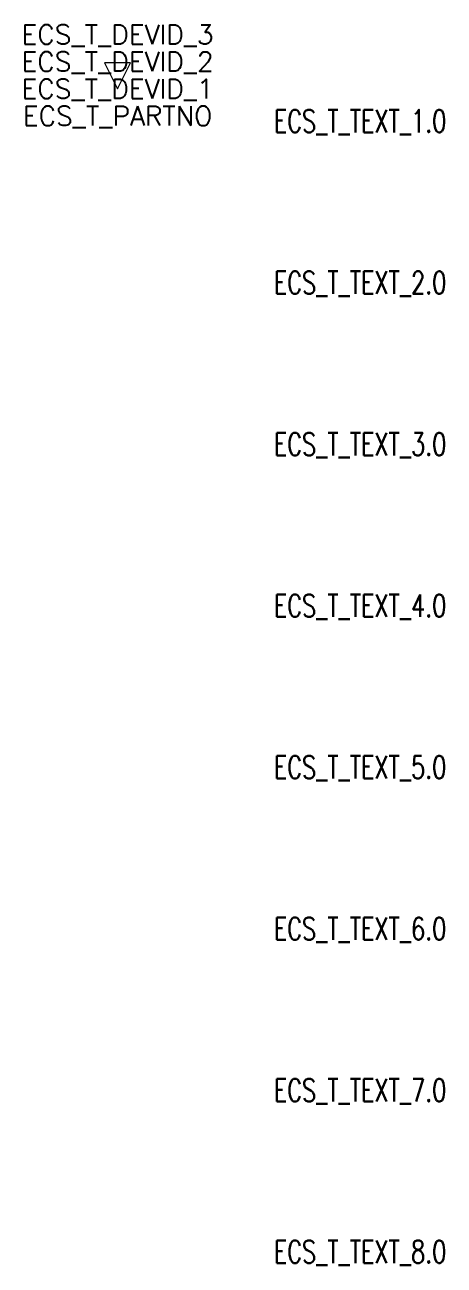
# Model space of a CAD drawing. Extents: x -14 to 50, y -182 to 10.
import ezdxf
from ezdxf.enums import TextEntityAlignment as Align

# ---------------------------------------------------------------- set-up
doc = ezdxf.new("R2010")
doc.units = 0
doc.header["$LTSCALE"] = 25
for name, color, linetype in [('ECS_LEV_SYM_DEVID', 7, 'CONTINUOUS'), ('ECS_LEV_SYM_M_PN', 1, 'CONTINUOUS'), ('ECS_LEV_SYM_M_RP', 1, 'CONTINUOUS'), ('ECS_LEV_SYM_TEXT', 7, 'CONTINUOUS')]:
    doc.layers.add(name, color=color, linetype=linetype)
doc.styles.add('ROMANS', font='ROMANS.SHX', dxfattribs={"oblique": 0.017453})
doc.styles.get("Standard").update_dxf_attribs({"font": 'romans.shx'})

msp = doc.modelspace()

# ---------------------------------------------------------------- linework, layer by layer
at = {"layer": 'ECS_LEV_SYM_M_RP', "linetype": 'Continuous'}
msp.add_lwpolyline([(0, 0), (2, 4), (-2, 4)], close=True, dxfattribs=at)

# ---------------------------------------------------------------- texts
at = {"layer": 'ECS_LEV_SYM_DEVID', "linetype": 'Continuous'}
for tag, p in [('ECS_T_DEVID_3', (0, 8.4)), ('ECS_T_DEVID_2', (0, 4.2)), ('ECS_T_DEVID_1', (0, 0))]:
    msp.add_attdef(tag, text='', height=3, dxfattribs=at).set_placement(p, align=Align.MIDDLE_CENTER)
at = {"layer": 'ECS_LEV_SYM_M_PN', "linetype": 'Continuous'}
msp.add_attdef('ECS_T_PARTNO', text='', height=3, dxfattribs=at).set_placement((0, -4.2), align=Align.MIDDLE_CENTER)
at = {"layer": 'ECS_LEV_SYM_TEXT', "color": 7, "linetype": 'Continuous', "style": 'ROMANS', "width": 0.725}
for tag, text, p in [('ECS_T_TEXT_1.0', '?1', (37.5, -5)), ('ECS_T_TEXT_2.0', '?2', (37.5, -30)), ('ECS_T_TEXT_3.0', '?3', (37.5, -55)), ('ECS_T_TEXT_4.0', '?4', (37.5, -80)), ('ECS_T_TEXT_5.0', '?5', (37.5, -105)), ('ECS_T_TEXT_6.0', '?6', (37.5, -130)), ('ECS_T_TEXT_7.0', '?7', (37.5, -155)), ('ECS_T_TEXT_8.0', '?8', (37.5, -180))]:
    msp.add_attdef(tag, text=text, height=3.5, dxfattribs=at).set_placement(p, align=Align.MIDDLE_CENTER)

doc.saveas('drawing.dxf')
